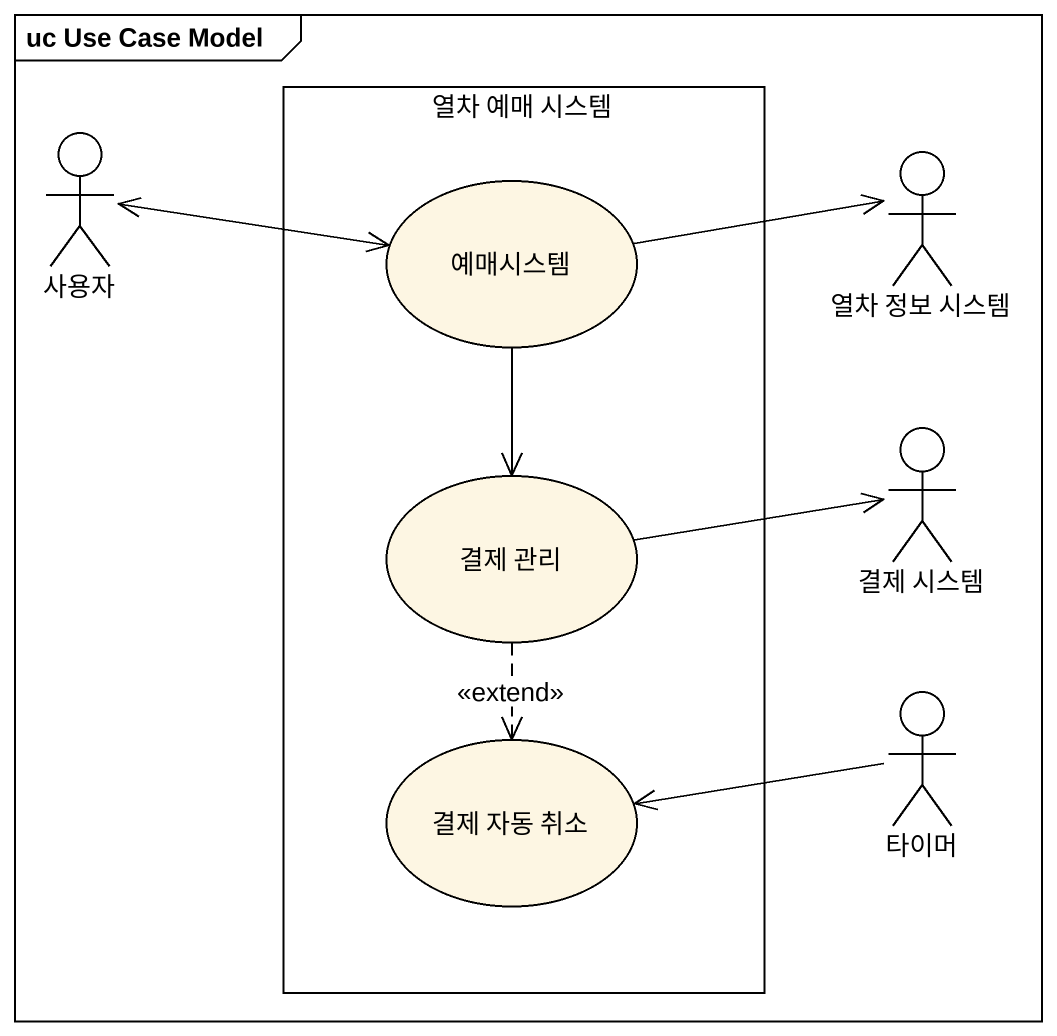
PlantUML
@startuml
mainframe uc Use Case Model
actor 사용자
rectangle "열차 예매 시스템" as 열차_예매_시스템 {
  usecase 예매시스템
  usecase "결제 관리" as 결제_관리
  usecase "결제 자동 취소" as 결제_자동_취소
}
actor "열차 정보 시스템" as 열차_정보_시스템
actor "결제 시스템" as 결제_시스템
actor 타이머
사용자 <-right-> 예매시스템
예매시스템 -right-> 열차_정보_시스템
예매시스템 --> 결제_관리
결제_관리 -right-> 결제_시스템
결제_관리 ..> 결제_자동_취소 : <<extend>>
결제_자동_취소 <-right- 타이머
@enduml
